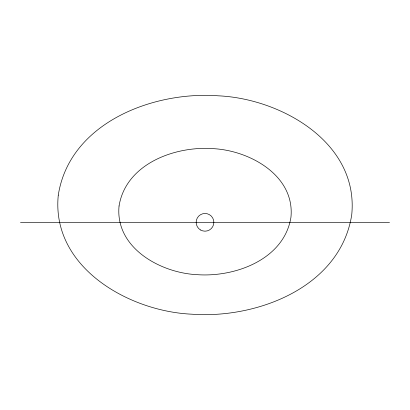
<?xml version="1.0" encoding="UTF-8"?>
<svg xmlns="http://www.w3.org/2000/svg" width="410" height="410" viewBox="0 0 410 410"><rect width="100%" height="100%" fill="white"/><g stroke="black" fill="none" stroke-linecap="round" stroke-linejoin="round"><path stroke-width="0.61" d="M20.5 222.328L389.5 222.328M58.276 195.15C50.994 267.207 128.837 311.4 191.762 314.188C257.019 319.031 340.402 287.128 351.724 214.85C359.006 142.793 281.163 98.6 218.238 95.812C152.981 90.969 69.597 122.872 58.276 195.15M119.059 205.969C114.887 247.994 160.797 273.05 197.246 274.674C235.166 277.391 284.099 259.453 290.941 217.336C295.113 175.311 249.203 150.255 212.754 148.63C174.834 145.914 125.901 163.851 119.059 205.969M200.572 229.995A8.856 8.856 0 0 0 213.856 222.328A8.856 8.856 0 0 0 200.572 214.661A8.856 8.856 0 0 0 200.572 229.995"/></g></svg>
